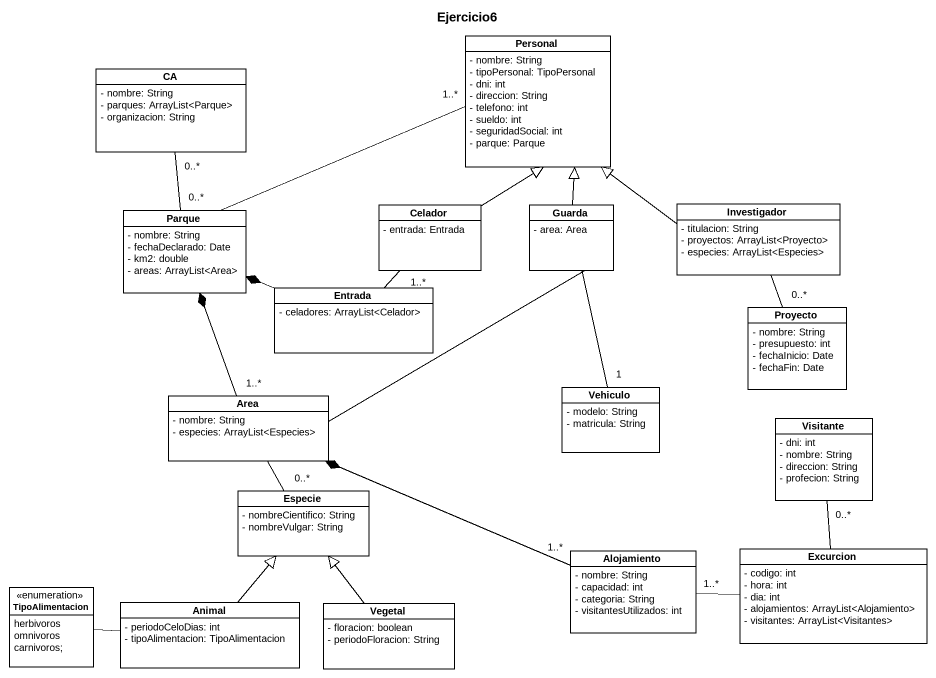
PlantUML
@startuml
title Ejercicio6
hide circle
hide empty members
skinparam classAttributeIconSize 0
class Personal {
  - nombre: String
  - tipoPersonal: TipoPersonal
  - dni: int
  - direccion: String
  - telefono: int
  - sueldo: int
  - seguridadSocial: int
  - parque: Parque
}
class CA {
  - nombre: String
  - parques: ArrayList<Parque>
  - organizacion: String
}
class Parque {
  - nombre: String
  - fechaDeclarado: Date
  - km2: double
  - areas: ArrayList<Area>
}
class Celador {
  - entrada: Entrada
}
class Guarda {
  - area: Area
}
class Investigador {
  - titulacion: String
  - proyectos: ArrayList<Proyecto>
  - especies: ArrayList<Especies>
}
class Entrada {
  - celadores: ArrayList<Celador>
}
class Proyecto {
  - nombre: String
  - presupuesto: int
  - fechaInicio: Date
  - fechaFin: Date
}
class Vehiculo {
  - modelo: String
  - matricula: String
}
class Area {
  - nombre: String
  - especies: ArrayList<Especies>
}
class Visitante {
  - dni: int
  - nombre: String
  - direccion: String
  - profecion: String
}
class Especie {
  - nombreCientifico: String
  - nombreVulgar: String
}
class Alojamiento {
  - nombre: String
  - capacidad: int
  - categoria: String
  - visitantesUtilizados: int
}
class Excurcion {
  - codigo: int
  - hora: int
  - dia: int
  - alojamientos: ArrayList<Alojamiento>
  - visitantes: ArrayList<Visitantes>
}
enum TipoAlimentacion {
  herbivoros
  omnivoros
  carnivoros;
}
class Animal {
  - periodoCeloDias: int
  - tipoAlimentacion: TipoAlimentacion
}
class Vegetal {
  - floracion: boolean
  - periodoFloracion: String
}
Parque -right- "1..*" Personal
Parque "0..*" -up- "0..*" CA
Celador -up-|> Personal
Guarda -up-|> Personal
Investigador -up-|> Personal
Entrada -left-* Parque
Entrada -up- "1..*" Celador
Proyecto "0..*" -up- Investigador
Vehiculo "1" -up- Guarda
Area "1..*" -up- Parque
Area -up-* Parque
Area -right- Guarda
Area -right- "1..*" Alojamiento
Visitante "0..*" -- Excurcion
Especie "0..*" -up- Area
Alojamiento -left-* Area
Alojamiento "1..*" -right- Excurcion
TipoAlimentacion -right- Animal
Animal -up-|> Especie
Vegetal -up-|> Especie
@enduml
